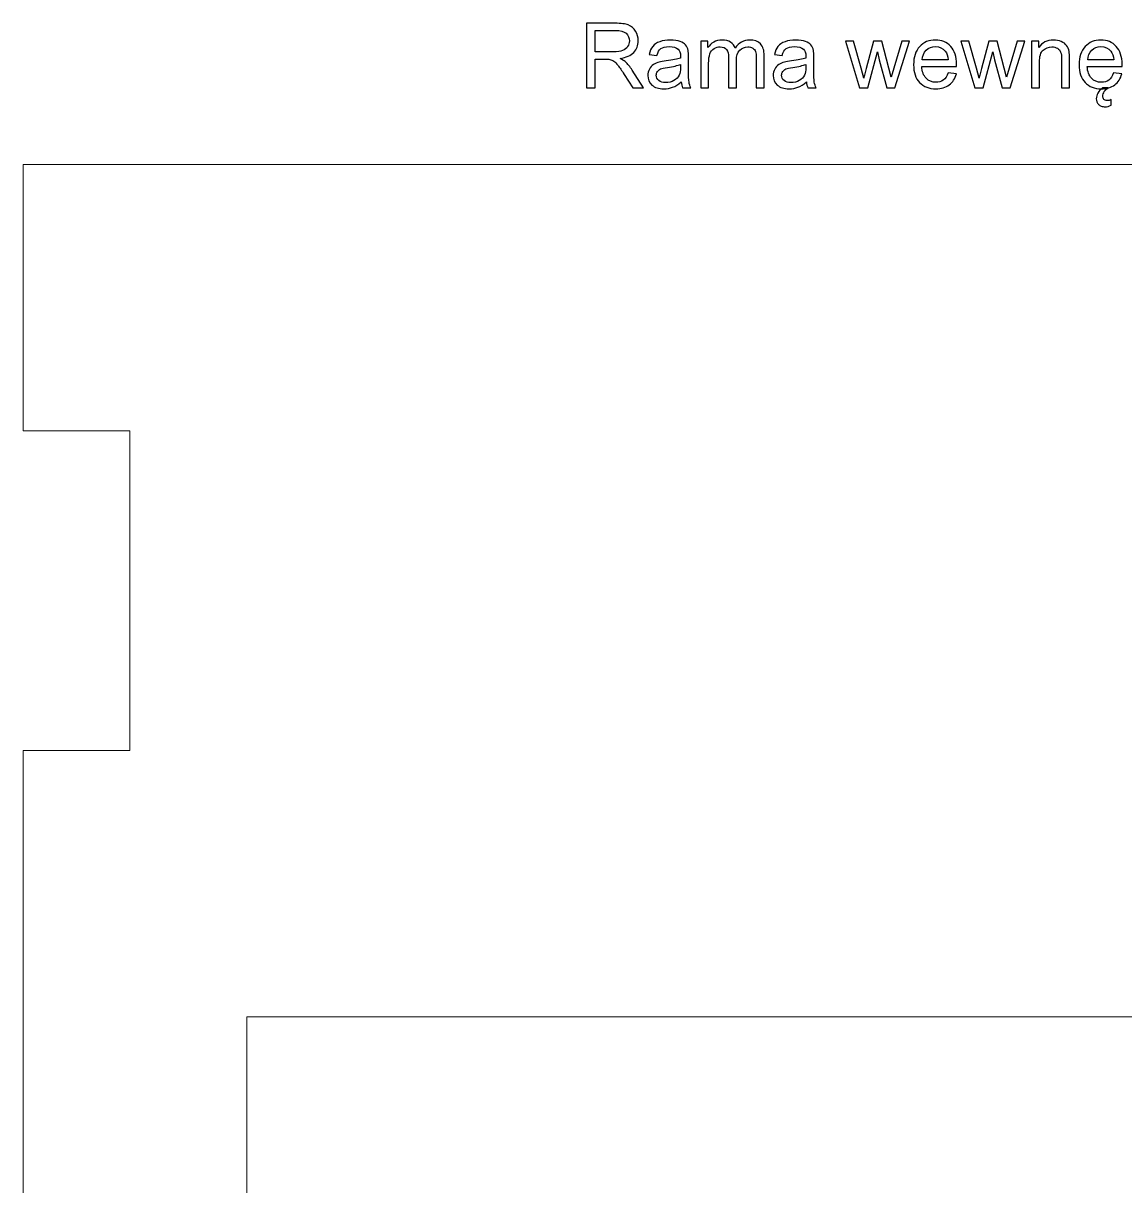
# Model space of a CAD drawing. Header units: millimetres. Extents: x -714 to 63, y -399 to 602.
# Drawn here: x -714.1 to -507.3, y -181.2 to 37 of the extents above; entities that cross this region are included whole.
import ezdxf

# ---------------------------------------------------------------- set-up
doc = ezdxf.new("R2010")
doc.units = ezdxf.units.MM
doc.header["$MEASUREMENT"] = 0
doc.layers.add('Layer 1', color=7, linetype='Continuous')

msp = doc.modelspace()

# ---------------------------------------------------------------- linework, layer by layer
at = {"layer": 'Layer 1', "color": 250}
for points, knots in [([(-608.3458, 24.9041), (-608.3458, 24.9041), (-608.3458, 37.0283), (-608.3458, 37.0283), (-608.3458, 37.0283), (-608.3458, 37.0283), (-602.9723, 37.0283), (-602.9723, 37.0283), (-602.9723, 37.0283), (-601.8914, 37.0283), (-601.0701, 36.9183), (-600.5085, 36.701), (-600.5085, 36.701), (-599.9469, 36.4837), (-599.4981, 36.0998), (-599.1623, 35.5495), (-599.1623, 35.5495), (-598.8264, 34.9992), (-598.6599, 34.3896), (-598.6599, 33.7235), (-598.6599, 33.7235), (-598.6599, 32.8628), (-598.9393, 32.1374), (-599.4953, 31.5476), (-599.4953, 31.5476), (-600.0513, 30.9578), (-600.9092, 30.5852), (-602.072, 30.4244), (-602.072, 30.4244), (-601.6458, 30.2212), (-601.3241, 30.018), (-601.104, 29.8204), (-601.104, 29.8204), (-600.6355, 29.3914), (-600.1924, 28.8524), (-599.7775, 28.2061), (-599.7775, 28.2061), (-599.7775, 28.2061), (-597.6806, 24.9041), (-597.6806, 24.9041), (-597.6806, 24.9041), (-597.6806, 24.9041), (-599.6844, 24.9041), (-599.6844, 24.9041), (-599.6844, 24.9041), (-599.6844, 24.9041), (-601.2874, 27.4272), (-601.2874, 27.4272), (-601.2874, 27.4272), (-601.7531, 28.1581), (-602.1397, 28.7141), (-602.4417, 29.1007), (-602.4417, 29.1007), (-602.7465, 29.4874), (-603.0174, 29.7555), (-603.2573, 29.9107), (-603.2573, 29.9107), (-603.4944, 30.0631), (-603.7399, 30.1704), (-603.9883, 30.2324), (-603.9883, 30.2324), (-604.1689, 30.2691), (-604.4652, 30.2889), (-604.8801, 30.2889), (-604.8801, 30.2889), (-604.8801, 30.2889), (-606.7371, 30.2889), (-606.7371, 30.2889), (-606.7371, 30.2889), (-606.7371, 30.2889), (-606.7371, 24.9041), (-606.7371, 24.9041), (-606.7371, 24.9041), (-606.7371, 24.9041), (-608.3458, 24.9041), (-608.3458, 24.9041)], [0, 0, 0, 0, 0.05, 0.05, 0.05, 0.05, 0.1, 0.1, 0.1, 0.1, 0.15, 0.15, 0.15, 0.15, 0.2, 0.2, 0.2, 0.2, 0.25, 0.25, 0.25, 0.25, 0.3, 0.3, 0.3, 0.3, 0.35, 0.35, 0.35, 0.35, 0.4, 0.4, 0.4, 0.4, 0.45, 0.45, 0.45, 0.45, 0.5, 0.5, 0.5, 0.5, 0.55, 0.55, 0.55, 0.55, 0.6, 0.6, 0.6, 0.6, 0.65, 0.65, 0.65, 0.65, 0.7, 0.7, 0.7, 0.7, 0.75, 0.75, 0.75, 0.75, 0.8, 0.8, 0.8, 0.8, 0.85, 0.85, 0.85, 0.85, 0.9, 0.9, 0.9, 0.9, 1, 1, 1, 1]), ([(-606.7371, 31.6774), (-606.7371, 31.6774), (-603.294, 31.6774), (-603.294, 31.6774), (-603.294, 31.6774), (-602.5602, 31.6774), (-601.9901, 31.7536), (-601.5781, 31.906), (-601.5781, 31.906), (-601.166, 32.0556), (-600.8528, 32.2983), (-600.6411, 32.6342), (-600.6411, 32.6342), (-600.4266, 32.9672), (-600.3194, 33.3284), (-600.3194, 33.7207), (-600.3194, 33.7207), (-600.3194, 34.2936), (-600.5254, 34.7677), (-600.9403, 35.1375), (-600.9403, 35.1375), (-601.3551, 35.5072), (-602.0099, 35.6906), (-602.9045, 35.6906), (-602.9045, 35.6906), (-602.9045, 35.6906), (-606.7371, 35.6906), (-606.7371, 35.6906), (-606.7371, 35.6906), (-606.7371, 35.6906), (-606.7371, 31.6774), (-606.7371, 31.6774)], [0, 0, 0, 0, 0.11111111, 0.11111111, 0.11111111, 0.11111111, 0.22222222, 0.22222222, 0.22222222, 0.22222222, 0.33333333, 0.33333333, 0.33333333, 0.33333333, 0.44444444, 0.44444444, 0.44444444, 0.44444444, 0.55555556, 0.55555556, 0.55555556, 0.55555556, 0.66666667, 0.66666667, 0.66666667, 0.66666667, 0.77777778, 0.77777778, 0.77777778, 0.77777778, 1, 1, 1, 1]), ([(-590.5968, 26.0048), (-591.15, 25.5335), (-591.6834, 25.2033), (-592.1942, 25.0085), (-592.1942, 25.0085), (-592.705, 24.8138), (-593.2525, 24.7178), (-593.8395, 24.7178), (-593.8395, 24.7178), (-594.8047, 24.7178), (-595.547, 24.9521), (-596.0663, 25.4234), (-596.0663, 25.4234), (-596.5856, 25.8919), (-596.8452, 26.493), (-596.8452, 27.224), (-596.8452, 27.224), (-596.8452, 27.6529), (-596.7464, 28.0452), (-596.5517, 28.4008), (-596.5517, 28.4008), (-596.3541, 28.7564), (-596.0973, 29.0386), (-595.7812, 29.2531), (-595.7812, 29.2531), (-595.4623, 29.4676), (-595.1067, 29.6313), (-594.7088, 29.7414), (-594.7088, 29.7414), (-594.4153, 29.8176), (-593.9722, 29.891), (-593.3823, 29.9643), (-593.3823, 29.9643), (-592.1801, 30.1054), (-591.2911, 30.2776), (-590.7238, 30.4752), (-590.7238, 30.4752), (-590.7182, 30.6784), (-590.7153, 30.8082), (-590.7153, 30.8618), (-590.7153, 30.8618), (-590.7153, 31.4658), (-590.8565, 31.8919), (-591.1387, 32.1403), (-591.1387, 32.1403), (-591.5197, 32.4761), (-592.0869, 32.6426), (-592.8377, 32.6426), (-592.8377, 32.6426), (-593.5404, 32.6426), (-594.0597, 32.5184), (-594.3927, 32.2729), (-594.3927, 32.2729), (-594.7285, 32.0274), (-594.9741, 31.5928), (-595.1349, 30.9662), (-595.1349, 30.9662), (-595.1349, 30.9662), (-596.5912, 31.1694), (-596.5912, 31.1694), (-596.5912, 31.1694), (-596.4586, 31.7931), (-596.2412, 32.2983), (-595.9364, 32.6821), (-595.9364, 32.6821), (-595.6316, 33.066), (-595.1914, 33.3595), (-594.6156, 33.5683), (-594.6156, 33.5683), (-594.0427, 33.7743), (-593.3739, 33.8787), (-592.6175, 33.8787), (-592.6175, 33.8787), (-591.8668, 33.8787), (-591.2544, 33.7913), (-590.7831, 33.6135), (-590.7831, 33.6135), (-590.3146, 33.4357), (-589.9675, 33.2155), (-589.7473, 32.9474), (-589.7473, 32.9474), (-589.5272, 32.6793), (-589.372, 32.3406), (-589.2817, 31.9314), (-589.2817, 31.9314), (-589.2337, 31.6774), (-589.2083, 31.2202), (-589.2083, 30.5626), (-589.2083, 30.5626), (-589.2083, 30.5626), (-589.2083, 28.5871), (-589.2083, 28.5871), (-589.2083, 28.5871), (-589.2083, 27.207), (-589.1772, 26.335), (-589.1151, 25.9653), (-589.1151, 25.9653), (-589.0559, 25.5955), (-588.9317, 25.2428), (-588.7511, 24.9041), (-588.7511, 24.9041), (-588.7511, 24.9041), (-590.3089, 24.9041), (-590.3089, 24.9041), (-590.3089, 24.9041), (-590.4585, 25.2174), (-590.5545, 25.5843), (-590.5968, 26.0048)], [0, 0, 0, 0, 0.03571429, 0.03571429, 0.03571429, 0.03571429, 0.07142857, 0.07142857, 0.07142857, 0.07142857, 0.10714286, 0.10714286, 0.10714286, 0.10714286, 0.14285714, 0.14285714, 0.14285714, 0.14285714, 0.17857143, 0.17857143, 0.17857143, 0.17857143, 0.21428571, 0.21428571, 0.21428571, 0.21428571, 0.25, 0.25, 0.25, 0.25, 0.28571429, 0.28571429, 0.28571429, 0.28571429, 0.32142857, 0.32142857, 0.32142857, 0.32142857, 0.35714286, 0.35714286, 0.35714286, 0.35714286, 0.39285714, 0.39285714, 0.39285714, 0.39285714, 0.42857143, 0.42857143, 0.42857143, 0.42857143, 0.46428571, 0.46428571, 0.46428571, 0.46428571, 0.5, 0.5, 0.5, 0.5, 0.53571429, 0.53571429, 0.53571429, 0.53571429, 0.57142857, 0.57142857, 0.57142857, 0.57142857, 0.60714286, 0.60714286, 0.60714286, 0.60714286, 0.64285714, 0.64285714, 0.64285714, 0.64285714, 0.67857143, 0.67857143, 0.67857143, 0.67857143, 0.71428571, 0.71428571, 0.71428571, 0.71428571, 0.75, 0.75, 0.75, 0.75, 0.78571429, 0.78571429, 0.78571429, 0.78571429, 0.82142857, 0.82142857, 0.82142857, 0.82142857, 0.85714286, 0.85714286, 0.85714286, 0.85714286, 0.89285714, 0.89285714, 0.89285714, 0.89285714, 0.92857143, 0.92857143, 0.92857143, 0.92857143, 1, 1, 1, 1]), ([(-586.9195, 24.9041), (-586.9195, 24.9041), (-586.9195, 33.6925), (-586.9195, 33.6925), (-586.9195, 33.6925), (-586.9195, 33.6925), (-585.5818, 33.6925), (-585.5818, 33.6925), (-585.5818, 33.6925), (-585.5818, 33.6925), (-585.5818, 32.4507), (-585.5818, 32.4507), (-585.5818, 32.4507), (-585.308, 32.8797), (-584.9411, 33.2268), (-584.4839, 33.4865), (-584.4839, 33.4865), (-584.0267, 33.7489), (-583.5074, 33.8787), (-582.9232, 33.8787), (-582.9232, 33.8787), (-582.2741, 33.8787), (-581.7407, 33.7433), (-581.3259, 33.4752), (-581.3259, 33.4752), (-580.911, 33.2042), (-580.6175, 32.8289), (-580.4482, 32.3435), (-580.4482, 32.3435), (-579.7482, 33.3679), (-578.8423, 33.8787), (-577.7247, 33.8787), (-577.7247, 33.8787), (-576.8498, 33.8787), (-576.1753, 33.6389), (-575.7068, 33.1563), (-575.7068, 33.1563), (-575.2355, 32.6737), (-574.9985, 31.9314), (-574.9985, 30.9295), (-574.9985, 30.9295), (-574.9985, 30.9295), (-574.9985, 24.9041), (-574.9985, 24.9041), (-574.9985, 24.9041), (-574.9985, 24.9041), (-576.4886, 24.9041), (-576.4886, 24.9041), (-576.4886, 24.9041), (-576.4886, 24.9041), (-576.4886, 30.4356), (-576.4886, 30.4356), (-576.4886, 30.4356), (-576.4886, 31.0283), (-576.5394, 31.4573), (-576.6353, 31.7198), (-576.6353, 31.7198), (-576.7313, 31.9822), (-576.9063, 32.1911), (-577.1631, 32.3519), (-577.1631, 32.3519), (-577.4171, 32.5128), (-577.7163, 32.5918), (-578.0577, 32.5918), (-578.0577, 32.5918), (-578.6786, 32.5918), (-579.1923, 32.3858), (-579.6015, 31.9766), (-579.6015, 31.9766), (-580.0107, 31.5645), (-580.2139, 30.907), (-580.2139, 30.0038), (-580.2139, 30.0038), (-580.2139, 30.0038), (-580.2139, 24.9041), (-580.2139, 24.9041), (-580.2139, 24.9041), (-580.2139, 24.9041), (-581.704, 24.9041), (-581.704, 24.9041), (-581.704, 24.9041), (-581.704, 24.9041), (-581.704, 30.6078), (-581.704, 30.6078), (-581.704, 30.6078), (-581.704, 31.2682), (-581.8254, 31.7649), (-582.0681, 32.0951), (-582.0681, 32.0951), (-582.3108, 32.4253), (-582.7088, 32.5918), (-583.2591, 32.5918), (-583.2591, 32.5918), (-583.6768, 32.5918), (-584.0634, 32.4818), (-584.419, 32.2616), (-584.419, 32.2616), (-584.7746, 32.0415), (-585.0314, 31.7198), (-585.1923, 31.2936), (-585.1923, 31.2936), (-585.3503, 30.8703), (-585.4294, 30.2578), (-585.4294, 29.4592), (-585.4294, 29.4592), (-585.4294, 29.4592), (-585.4294, 24.9041), (-585.4294, 24.9041), (-585.4294, 24.9041), (-585.4294, 24.9041), (-586.9195, 24.9041), (-586.9195, 24.9041)], [0, 0, 0, 0, 0.03448276, 0.03448276, 0.03448276, 0.03448276, 0.06896552, 0.06896552, 0.06896552, 0.06896552, 0.10344828, 0.10344828, 0.10344828, 0.10344828, 0.13793103, 0.13793103, 0.13793103, 0.13793103, 0.17241379, 0.17241379, 0.17241379, 0.17241379, 0.20689655, 0.20689655, 0.20689655, 0.20689655, 0.24137931, 0.24137931, 0.24137931, 0.24137931, 0.27586207, 0.27586207, 0.27586207, 0.27586207, 0.31034483, 0.31034483, 0.31034483, 0.31034483, 0.34482759, 0.34482759, 0.34482759, 0.34482759, 0.37931034, 0.37931034, 0.37931034, 0.37931034, 0.4137931, 0.4137931, 0.4137931, 0.4137931, 0.44827586, 0.44827586, 0.44827586, 0.44827586, 0.48275862, 0.48275862, 0.48275862, 0.48275862, 0.51724138, 0.51724138, 0.51724138, 0.51724138, 0.55172414, 0.55172414, 0.55172414, 0.55172414, 0.5862069, 0.5862069, 0.5862069, 0.5862069, 0.62068966, 0.62068966, 0.62068966, 0.62068966, 0.65517241, 0.65517241, 0.65517241, 0.65517241, 0.68965517, 0.68965517, 0.68965517, 0.68965517, 0.72413793, 0.72413793, 0.72413793, 0.72413793, 0.75862069, 0.75862069, 0.75862069, 0.75862069, 0.79310345, 0.79310345, 0.79310345, 0.79310345, 0.82758621, 0.82758621, 0.82758621, 0.82758621, 0.86206897, 0.86206897, 0.86206897, 0.86206897, 0.89655172, 0.89655172, 0.89655172, 0.89655172, 0.93103448, 0.93103448, 0.93103448, 0.93103448, 1, 1, 1, 1]), ([(-567.0737, 26.0048), (-567.6269, 25.5335), (-568.1603, 25.2033), (-568.6711, 25.0085), (-568.6711, 25.0085), (-569.1819, 24.8138), (-569.7294, 24.7178), (-570.3164, 24.7178), (-570.3164, 24.7178), (-571.2816, 24.7178), (-572.0239, 24.9521), (-572.5432, 25.4234), (-572.5432, 25.4234), (-573.0625, 25.8919), (-573.3221, 26.493), (-573.3221, 27.224), (-573.3221, 27.224), (-573.3221, 27.6529), (-573.2233, 28.0452), (-573.0286, 28.4008), (-573.0286, 28.4008), (-572.831, 28.7564), (-572.5742, 29.0386), (-572.2581, 29.2531), (-572.2581, 29.2531), (-571.9392, 29.4676), (-571.5836, 29.6313), (-571.1857, 29.7414), (-571.1857, 29.7414), (-570.8922, 29.8176), (-570.4491, 29.891), (-569.8592, 29.9643), (-569.8592, 29.9643), (-568.657, 30.1054), (-567.768, 30.2776), (-567.2007, 30.4752), (-567.2007, 30.4752), (-567.1951, 30.6784), (-567.1922, 30.8082), (-567.1922, 30.8618), (-567.1922, 30.8618), (-567.1922, 31.4658), (-567.3334, 31.8919), (-567.6156, 32.1403), (-567.6156, 32.1403), (-567.9966, 32.4761), (-568.5638, 32.6426), (-569.3146, 32.6426), (-569.3146, 32.6426), (-570.0173, 32.6426), (-570.5366, 32.5184), (-570.8696, 32.2729), (-570.8696, 32.2729), (-571.2054, 32.0274), (-571.451, 31.5928), (-571.6118, 30.9662), (-571.6118, 30.9662), (-571.6118, 30.9662), (-573.0681, 31.1694), (-573.0681, 31.1694), (-573.0681, 31.1694), (-572.9355, 31.7931), (-572.7181, 32.2983), (-572.4133, 32.6821), (-572.4133, 32.6821), (-572.1085, 33.066), (-571.6683, 33.3595), (-571.0925, 33.5683), (-571.0925, 33.5683), (-570.5196, 33.7743), (-569.8508, 33.8787), (-569.0944, 33.8787), (-569.0944, 33.8787), (-568.3437, 33.8787), (-567.7313, 33.7913), (-567.26, 33.6135), (-567.26, 33.6135), (-566.7915, 33.4357), (-566.4444, 33.2155), (-566.2242, 32.9474), (-566.2242, 32.9474), (-566.0041, 32.6793), (-565.8489, 32.3406), (-565.7586, 31.9314), (-565.7586, 31.9314), (-565.7106, 31.6774), (-565.6852, 31.2202), (-565.6852, 30.5626), (-565.6852, 30.5626), (-565.6852, 30.5626), (-565.6852, 28.5871), (-565.6852, 28.5871), (-565.6852, 28.5871), (-565.6852, 27.207), (-565.6541, 26.335), (-565.592, 25.9653), (-565.592, 25.9653), (-565.5328, 25.5955), (-565.4086, 25.2428), (-565.228, 24.9041), (-565.228, 24.9041), (-565.228, 24.9041), (-566.7858, 24.9041), (-566.7858, 24.9041), (-566.7858, 24.9041), (-566.9354, 25.2174), (-567.0314, 25.5843), (-567.0737, 26.0048)], [0, 0, 0, 0, 0.03571429, 0.03571429, 0.03571429, 0.03571429, 0.07142857, 0.07142857, 0.07142857, 0.07142857, 0.10714286, 0.10714286, 0.10714286, 0.10714286, 0.14285714, 0.14285714, 0.14285714, 0.14285714, 0.17857143, 0.17857143, 0.17857143, 0.17857143, 0.21428571, 0.21428571, 0.21428571, 0.21428571, 0.25, 0.25, 0.25, 0.25, 0.28571429, 0.28571429, 0.28571429, 0.28571429, 0.32142857, 0.32142857, 0.32142857, 0.32142857, 0.35714286, 0.35714286, 0.35714286, 0.35714286, 0.39285714, 0.39285714, 0.39285714, 0.39285714, 0.42857143, 0.42857143, 0.42857143, 0.42857143, 0.46428571, 0.46428571, 0.46428571, 0.46428571, 0.5, 0.5, 0.5, 0.5, 0.53571429, 0.53571429, 0.53571429, 0.53571429, 0.57142857, 0.57142857, 0.57142857, 0.57142857, 0.60714286, 0.60714286, 0.60714286, 0.60714286, 0.64285714, 0.64285714, 0.64285714, 0.64285714, 0.67857143, 0.67857143, 0.67857143, 0.67857143, 0.71428571, 0.71428571, 0.71428571, 0.71428571, 0.75, 0.75, 0.75, 0.75, 0.78571429, 0.78571429, 0.78571429, 0.78571429, 0.82142857, 0.82142857, 0.82142857, 0.82142857, 0.85714286, 0.85714286, 0.85714286, 0.85714286, 0.89285714, 0.89285714, 0.89285714, 0.89285714, 0.92857143, 0.92857143, 0.92857143, 0.92857143, 1, 1, 1, 1]), ([(-557.1114, 24.9041), (-557.1114, 24.9041), (-559.7671, 33.6925), (-559.7671, 33.6925), (-559.7671, 33.6925), (-559.7671, 33.6925), (-558.2092, 33.6925), (-558.2092, 33.6925), (-558.2092, 33.6925), (-558.2092, 33.6925), (-556.8066, 28.621), (-556.8066, 28.621), (-556.8066, 28.621), (-556.8066, 28.621), (-556.3099, 26.7329), (-556.3099, 26.7329), (-556.3099, 26.7329), (-556.2901, 26.826), (-556.1377, 27.43), (-555.8555, 28.5448), (-555.8555, 28.5448), (-555.8555, 28.5448), (-554.4641, 33.6925), (-554.4641, 33.6925), (-554.4641, 33.6925), (-554.4641, 33.6925), (-552.9373, 33.6925), (-552.9373, 33.6925), (-552.9373, 33.6925), (-552.9373, 33.6925), (-551.6137, 28.5899), (-551.6137, 28.5899), (-551.6137, 28.5899), (-551.6137, 28.5899), (-551.1819, 26.9163), (-551.1819, 26.9163), (-551.1819, 26.9163), (-551.1819, 26.9163), (-550.6767, 28.6125), (-550.6767, 28.6125), (-550.6767, 28.6125), (-550.6767, 28.6125), (-549.1584, 33.6925), (-549.1584, 33.6925), (-549.1584, 33.6925), (-549.1584, 33.6925), (-547.7106, 33.6925), (-547.7106, 33.6925), (-547.7106, 33.6925), (-547.7106, 33.6925), (-550.4679, 24.9041), (-550.4679, 24.9041), (-550.4679, 24.9041), (-550.4679, 24.9041), (-552.0088, 24.9041), (-552.0088, 24.9041), (-552.0088, 24.9041), (-552.0088, 24.9041), (-553.403, 30.1619), (-553.403, 30.1619), (-553.403, 30.1619), (-553.403, 30.1619), (-553.7557, 31.6661), (-553.7557, 31.6661), (-553.7557, 31.6661), (-553.7557, 31.6661), (-555.5337, 24.9041), (-555.5337, 24.9041), (-555.5337, 24.9041), (-555.5337, 24.9041), (-557.1114, 24.9041), (-557.1114, 24.9041)], [0, 0, 0, 0, 0.05263158, 0.05263158, 0.05263158, 0.05263158, 0.10526316, 0.10526316, 0.10526316, 0.10526316, 0.15789474, 0.15789474, 0.15789474, 0.15789474, 0.21052632, 0.21052632, 0.21052632, 0.21052632, 0.26315789, 0.26315789, 0.26315789, 0.26315789, 0.31578947, 0.31578947, 0.31578947, 0.31578947, 0.36842105, 0.36842105, 0.36842105, 0.36842105, 0.42105263, 0.42105263, 0.42105263, 0.42105263, 0.47368421, 0.47368421, 0.47368421, 0.47368421, 0.52631579, 0.52631579, 0.52631579, 0.52631579, 0.57894737, 0.57894737, 0.57894737, 0.57894737, 0.63157895, 0.63157895, 0.63157895, 0.63157895, 0.68421053, 0.68421053, 0.68421053, 0.68421053, 0.73684211, 0.73684211, 0.73684211, 0.73684211, 0.78947368, 0.78947368, 0.78947368, 0.78947368, 0.84210526, 0.84210526, 0.84210526, 0.84210526, 0.89473684, 0.89473684, 0.89473684, 0.89473684, 1, 1, 1, 1]), ([(-540.4687, 27.7489), (-540.4687, 27.7489), (-538.9278, 27.5457), (-538.9278, 27.5457), (-538.9278, 27.5457), (-539.1677, 26.6511), (-539.6164, 25.954), (-540.2712, 25.4601), (-540.2712, 25.4601), (-540.9259, 24.9662), (-541.7613, 24.7178), (-542.7801, 24.7178), (-542.7801, 24.7178), (-544.0614, 24.7178), (-545.0774, 25.1129), (-545.8281, 25.9032), (-545.8281, 25.9032), (-546.5788, 26.6906), (-546.9542, 27.7997), (-546.9542, 29.2249), (-546.9542, 29.2249), (-546.9542, 30.6981), (-546.576, 31.8439), (-545.8168, 32.6567), (-545.8168, 32.6567), (-545.0576, 33.4724), (-544.0727, 33.8787), (-542.862, 33.8787), (-542.862, 33.8787), (-541.6907, 33.8787), (-540.734, 33.4808), (-539.9918, 32.6821), (-539.9918, 32.6821), (-539.2495, 31.8834), (-538.877, 30.7602), (-538.877, 29.3124), (-538.877, 29.3124), (-538.877, 29.2249), (-538.8798, 29.0923), (-538.8855, 28.9173), (-538.8855, 28.9173), (-538.8855, 28.9173), (-545.4302, 28.9173), (-545.4302, 28.9173), (-545.4302, 28.9173), (-545.3737, 27.9549), (-545.1028, 27.2155), (-544.6117, 26.7047), (-544.6117, 26.7047), (-544.1235, 26.1939), (-543.5111, 25.937), (-542.7801, 25.937), (-542.7801, 25.937), (-542.2354, 25.937), (-541.7698, 26.081), (-541.3859, 26.3688), (-541.3859, 26.3688), (-540.9993, 26.6567), (-540.6945, 27.1167), (-540.4687, 27.7489)], [0, 0, 0, 0, 0.0625, 0.0625, 0.0625, 0.0625, 0.125, 0.125, 0.125, 0.125, 0.1875, 0.1875, 0.1875, 0.1875, 0.25, 0.25, 0.25, 0.25, 0.3125, 0.3125, 0.3125, 0.3125, 0.375, 0.375, 0.375, 0.375, 0.4375, 0.4375, 0.4375, 0.4375, 0.5, 0.5, 0.5, 0.5, 0.5625, 0.5625, 0.5625, 0.5625, 0.625, 0.625, 0.625, 0.625, 0.6875, 0.6875, 0.6875, 0.6875, 0.75, 0.75, 0.75, 0.75, 0.8125, 0.8125, 0.8125, 0.8125, 0.875, 0.875, 0.875, 0.875, 1, 1, 1, 1]), ([(-535.465, 24.9041), (-535.465, 24.9041), (-538.1207, 33.6925), (-538.1207, 33.6925), (-538.1207, 33.6925), (-538.1207, 33.6925), (-536.5628, 33.6925), (-536.5628, 33.6925), (-536.5628, 33.6925), (-536.5628, 33.6925), (-535.1602, 28.621), (-535.1602, 28.621), (-535.1602, 28.621), (-535.1602, 28.621), (-534.6635, 26.7329), (-534.6635, 26.7329), (-534.6635, 26.7329), (-534.6437, 26.826), (-534.4913, 27.43), (-534.2091, 28.5448), (-534.2091, 28.5448), (-534.2091, 28.5448), (-532.8177, 33.6925), (-532.8177, 33.6925), (-532.8177, 33.6925), (-532.8177, 33.6925), (-531.2909, 33.6925), (-531.2909, 33.6925), (-531.2909, 33.6925), (-531.2909, 33.6925), (-529.9673, 28.5899), (-529.9673, 28.5899), (-529.9673, 28.5899), (-529.9673, 28.5899), (-529.5355, 26.9163), (-529.5355, 26.9163), (-529.5355, 26.9163), (-529.5355, 26.9163), (-529.0303, 28.6125), (-529.0303, 28.6125), (-529.0303, 28.6125), (-529.0303, 28.6125), (-527.512, 33.6925), (-527.512, 33.6925), (-527.512, 33.6925), (-527.512, 33.6925), (-526.0642, 33.6925), (-526.0642, 33.6925), (-526.0642, 33.6925), (-526.0642, 33.6925), (-528.8215, 24.9041), (-528.8215, 24.9041), (-528.8215, 24.9041), (-528.8215, 24.9041), (-530.3624, 24.9041), (-530.3624, 24.9041), (-530.3624, 24.9041), (-530.3624, 24.9041), (-531.7566, 30.1619), (-531.7566, 30.1619), (-531.7566, 30.1619), (-531.7566, 30.1619), (-532.1093, 31.6661), (-532.1093, 31.6661), (-532.1093, 31.6661), (-532.1093, 31.6661), (-533.8873, 24.9041), (-533.8873, 24.9041), (-533.8873, 24.9041), (-533.8873, 24.9041), (-535.465, 24.9041), (-535.465, 24.9041)], [0, 0, 0, 0, 0.05263158, 0.05263158, 0.05263158, 0.05263158, 0.10526316, 0.10526316, 0.10526316, 0.10526316, 0.15789474, 0.15789474, 0.15789474, 0.15789474, 0.21052632, 0.21052632, 0.21052632, 0.21052632, 0.26315789, 0.26315789, 0.26315789, 0.26315789, 0.31578947, 0.31578947, 0.31578947, 0.31578947, 0.36842105, 0.36842105, 0.36842105, 0.36842105, 0.42105263, 0.42105263, 0.42105263, 0.42105263, 0.47368421, 0.47368421, 0.47368421, 0.47368421, 0.52631579, 0.52631579, 0.52631579, 0.52631579, 0.57894737, 0.57894737, 0.57894737, 0.57894737, 0.63157895, 0.63157895, 0.63157895, 0.63157895, 0.68421053, 0.68421053, 0.68421053, 0.68421053, 0.73684211, 0.73684211, 0.73684211, 0.73684211, 0.78947368, 0.78947368, 0.78947368, 0.78947368, 0.84210526, 0.84210526, 0.84210526, 0.84210526, 0.89473684, 0.89473684, 0.89473684, 0.89473684, 1, 1, 1, 1]), ([(-524.8167, 24.9041), (-524.8167, 24.9041), (-524.8167, 33.6925), (-524.8167, 33.6925), (-524.8167, 33.6925), (-524.8167, 33.6925), (-523.479, 33.6925), (-523.479, 33.6925), (-523.479, 33.6925), (-523.479, 33.6925), (-523.479, 32.4451), (-523.479, 32.4451), (-523.479, 32.4451), (-522.8355, 33.4018), (-521.9042, 33.8787), (-520.6878, 33.8787), (-520.6878, 33.8787), (-520.1572, 33.8787), (-519.6718, 33.7828), (-519.2287, 33.5937), (-519.2287, 33.5937), (-518.7856, 33.4046), (-518.4526, 33.1534), (-518.2325, 32.8458), (-518.2325, 32.8458), (-518.0123, 32.5382), (-517.8571, 32.1713), (-517.7696, 31.748), (-517.7696, 31.748), (-517.716, 31.4714), (-517.6878, 30.9888), (-517.6878, 30.3002), (-517.6878, 30.3002), (-517.6878, 30.3002), (-517.6878, 24.9041), (-517.6878, 24.9041), (-517.6878, 24.9041), (-517.6878, 24.9041), (-519.1779, 24.9041), (-519.1779, 24.9041), (-519.1779, 24.9041), (-519.1779, 24.9041), (-519.1779, 30.2437), (-519.1779, 30.2437), (-519.1779, 30.2437), (-519.1779, 30.8505), (-519.2344, 31.3049), (-519.3501, 31.604), (-519.3501, 31.604), (-519.4658, 31.9032), (-519.6718, 32.1431), (-519.9653, 32.3237), (-519.9653, 32.3237), (-520.2588, 32.5015), (-520.606, 32.5918), (-521.0011, 32.5918), (-521.0011, 32.5918), (-521.6332, 32.5918), (-522.1779, 32.3914), (-522.638, 31.9879), (-522.638, 31.9879), (-523.098, 31.5871), (-523.3266, 30.8223), (-523.3266, 29.699), (-523.3266, 29.699), (-523.3266, 29.699), (-523.3266, 24.9041), (-523.3266, 24.9041), (-523.3266, 24.9041), (-523.3266, 24.9041), (-524.8167, 24.9041), (-524.8167, 24.9041)], [0, 0, 0, 0, 0.05263158, 0.05263158, 0.05263158, 0.05263158, 0.10526316, 0.10526316, 0.10526316, 0.10526316, 0.15789474, 0.15789474, 0.15789474, 0.15789474, 0.21052632, 0.21052632, 0.21052632, 0.21052632, 0.26315789, 0.26315789, 0.26315789, 0.26315789, 0.31578947, 0.31578947, 0.31578947, 0.31578947, 0.36842105, 0.36842105, 0.36842105, 0.36842105, 0.42105263, 0.42105263, 0.42105263, 0.42105263, 0.47368421, 0.47368421, 0.47368421, 0.47368421, 0.52631579, 0.52631579, 0.52631579, 0.52631579, 0.57894737, 0.57894737, 0.57894737, 0.57894737, 0.63157895, 0.63157895, 0.63157895, 0.63157895, 0.68421053, 0.68421053, 0.68421053, 0.68421053, 0.73684211, 0.73684211, 0.73684211, 0.73684211, 0.78947368, 0.78947368, 0.78947368, 0.78947368, 0.84210526, 0.84210526, 0.84210526, 0.84210526, 0.89473684, 0.89473684, 0.89473684, 0.89473684, 1, 1, 1, 1]), ([(-509.4046, 27.7489), (-509.4046, 27.7489), (-507.8637, 27.5457), (-507.8637, 27.5457), (-507.8637, 27.5457), (-508.1036, 26.6511), (-508.5523, 25.954), (-509.2071, 25.4601), (-509.2071, 25.4601), (-509.8618, 24.9662), (-510.6972, 24.7178), (-511.716, 24.7178), (-511.716, 24.7178), (-512.9973, 24.7178), (-514.0133, 25.1129), (-514.764, 25.9032), (-514.764, 25.9032), (-515.5147, 26.6906), (-515.8901, 27.7997), (-515.8901, 29.2249), (-515.8901, 29.2249), (-515.8901, 30.6981), (-515.5119, 31.8439), (-514.7527, 32.6567), (-514.7527, 32.6567), (-513.9935, 33.4724), (-513.0086, 33.8787), (-511.7979, 33.8787), (-511.7979, 33.8787), (-510.6266, 33.8787), (-509.6699, 33.4808), (-508.9277, 32.6821), (-508.9277, 32.6821), (-508.1854, 31.8834), (-507.8129, 30.7602), (-507.8129, 29.3124), (-507.8129, 29.3124), (-507.8129, 29.2249), (-507.8157, 29.0923), (-507.8214, 28.9173), (-507.8214, 28.9173), (-507.8214, 28.9173), (-514.3661, 28.9173), (-514.3661, 28.9173), (-514.3661, 28.9173), (-514.3096, 27.9549), (-514.0387, 27.2155), (-513.5476, 26.7047), (-513.5476, 26.7047), (-513.0594, 26.1939), (-512.447, 25.937), (-511.716, 25.937), (-511.716, 25.937), (-511.1713, 25.937), (-510.7057, 26.081), (-510.3218, 26.3688), (-510.3218, 26.3688), (-509.9352, 26.6567), (-509.6304, 27.1167), (-509.4046, 27.7489)], [0, 0, 0, 0, 0.0625, 0.0625, 0.0625, 0.0625, 0.125, 0.125, 0.125, 0.125, 0.1875, 0.1875, 0.1875, 0.1875, 0.25, 0.25, 0.25, 0.25, 0.3125, 0.3125, 0.3125, 0.3125, 0.375, 0.375, 0.375, 0.375, 0.4375, 0.4375, 0.4375, 0.4375, 0.5, 0.5, 0.5, 0.5, 0.5625, 0.5625, 0.5625, 0.5625, 0.625, 0.625, 0.625, 0.625, 0.6875, 0.6875, 0.6875, 0.6875, 0.75, 0.75, 0.75, 0.75, 0.8125, 0.8125, 0.8125, 0.8125, 0.875, 0.875, 0.875, 0.875, 1, 1, 1, 1]), ([(-545.3455, 30.1365), (-545.3455, 30.1365), (-540.4518, 30.1365), (-540.4518, 30.1365), (-540.4518, 30.1365), (-540.5167, 30.8759), (-540.7058, 31.4291), (-541.0134, 31.7988), (-541.0134, 31.7988), (-541.4847, 32.3717), (-542.1, 32.6596), (-542.8535, 32.6596), (-542.8535, 32.6596), (-543.5365, 32.6596), (-544.1094, 32.431), (-544.575, 31.9738), (-544.575, 31.9738), (-545.0379, 31.5166), (-545.2947, 30.9041), (-545.3455, 30.1365)], [0, 0, 0, 0, 0.16666667, 0.16666667, 0.16666667, 0.16666667, 0.33333333, 0.33333333, 0.33333333, 0.33333333, 0.5, 0.5, 0.5, 0.5, 0.66666667, 0.66666667, 0.66666667, 0.66666667, 1, 1, 1, 1]), ([(-514.2814, 30.1365), (-514.2814, 30.1365), (-509.3877, 30.1365), (-509.3877, 30.1365), (-509.3877, 30.1365), (-509.4526, 30.8759), (-509.6417, 31.4291), (-509.9493, 31.7988), (-509.9493, 31.7988), (-510.4206, 32.3717), (-511.0359, 32.6596), (-511.7894, 32.6596), (-511.7894, 32.6596), (-512.4724, 32.6596), (-513.0453, 32.431), (-513.5109, 31.9738), (-513.5109, 31.9738), (-513.9738, 31.5166), (-514.2306, 30.9041), (-514.2814, 30.1365)], [0, 0, 0, 0, 0.16666667, 0.16666667, 0.16666667, 0.16666667, 0.33333333, 0.33333333, 0.33333333, 0.33333333, 0.5, 0.5, 0.5, 0.5, 0.66666667, 0.66666667, 0.66666667, 0.66666667, 1, 1, 1, 1]), ([(-590.7153, 29.3068), (-591.2572, 29.0866), (-592.07, 28.9004), (-593.1537, 28.748), (-593.1537, 28.748), (-593.769, 28.6605), (-594.2036, 28.5617), (-594.4576, 28.4516), (-594.4576, 28.4516), (-594.7116, 28.3416), (-594.9063, 28.1807), (-595.0446, 27.9718), (-595.0446, 27.9718), (-595.1829, 27.7602), (-595.2535, 27.5259), (-595.2535, 27.2663), (-595.2535, 27.2663), (-595.2535, 26.874), (-595.1039, 26.5438), (-594.8019, 26.2813), (-594.8019, 26.2813), (-594.4999, 26.0189), (-594.0597, 25.8862), (-593.4811, 25.8862), (-593.4811, 25.8862), (-592.9082, 25.8862), (-592.3974, 26.0104), (-591.9487, 26.2616), (-591.9487, 26.2616), (-591.5027, 26.5099), (-591.1725, 26.8514), (-590.9637, 27.2832), (-590.9637, 27.2832), (-590.8028, 27.6191), (-590.7238, 28.113), (-590.7238, 28.7649), (-590.7238, 28.7649), (-590.7238, 28.7649), (-590.7153, 29.3068), (-590.7153, 29.3068)], [0, 0, 0, 0, 0.09090909, 0.09090909, 0.09090909, 0.09090909, 0.18181818, 0.18181818, 0.18181818, 0.18181818, 0.27272727, 0.27272727, 0.27272727, 0.27272727, 0.36363636, 0.36363636, 0.36363636, 0.36363636, 0.45454545, 0.45454545, 0.45454545, 0.45454545, 0.54545455, 0.54545455, 0.54545455, 0.54545455, 0.63636364, 0.63636364, 0.63636364, 0.63636364, 0.72727273, 0.72727273, 0.72727273, 0.72727273, 0.81818182, 0.81818182, 0.81818182, 0.81818182, 1, 1, 1, 1]), ([(-567.1922, 29.3068), (-567.7341, 29.0866), (-568.5469, 28.9004), (-569.6306, 28.748), (-569.6306, 28.748), (-570.2459, 28.6605), (-570.6805, 28.5617), (-570.9345, 28.4516), (-570.9345, 28.4516), (-571.1885, 28.3416), (-571.3832, 28.1807), (-571.5215, 27.9718), (-571.5215, 27.9718), (-571.6598, 27.7602), (-571.7304, 27.5259), (-571.7304, 27.2663), (-571.7304, 27.2663), (-571.7304, 26.874), (-571.5808, 26.5438), (-571.2788, 26.2813), (-571.2788, 26.2813), (-570.9768, 26.0189), (-570.5366, 25.8862), (-569.958, 25.8862), (-569.958, 25.8862), (-569.3851, 25.8862), (-568.8743, 26.0104), (-568.4256, 26.2616), (-568.4256, 26.2616), (-567.9796, 26.5099), (-567.6494, 26.8514), (-567.4406, 27.2832), (-567.4406, 27.2832), (-567.2797, 27.6191), (-567.2007, 28.113), (-567.2007, 28.7649), (-567.2007, 28.7649), (-567.2007, 28.7649), (-567.1922, 29.3068), (-567.1922, 29.3068)], [0, 0, 0, 0, 0.09090909, 0.09090909, 0.09090909, 0.09090909, 0.18181818, 0.18181818, 0.18181818, 0.18181818, 0.27272727, 0.27272727, 0.27272727, 0.27272727, 0.36363636, 0.36363636, 0.36363636, 0.36363636, 0.45454545, 0.45454545, 0.45454545, 0.45454545, 0.54545455, 0.54545455, 0.54545455, 0.54545455, 0.63636364, 0.63636364, 0.63636364, 0.63636364, 0.72727273, 0.72727273, 0.72727273, 0.72727273, 0.81818182, 0.81818182, 0.81818182, 0.81818182, 1, 1, 1, 1]), ([(-510.4263, 24.9041), (-510.7423, 24.7122), (-510.9851, 24.4723), (-511.16, 24.1901), (-511.16, 24.1901), (-511.3322, 23.905), (-511.4197, 23.6172), (-511.4197, 23.3265), (-511.4197, 23.3265), (-511.4197, 23.0951), (-511.3576, 22.8975), (-511.2306, 22.7395), (-511.2306, 22.7395), (-511.1036, 22.5786), (-510.8976, 22.4996), (-510.6125, 22.4996), (-510.6125, 22.4996), (-510.4855, 22.4996), (-510.3557, 22.5165), (-510.2231, 22.5532), (-510.2231, 22.5532), (-510.0932, 22.5899), (-509.9719, 22.6379), (-509.8618, 22.6971), (-509.8618, 22.6971), (-509.8618, 22.6971), (-509.8618, 21.636), (-509.8618, 21.636), (-509.8618, 21.636), (-510.2626, 21.4441), (-510.6351, 21.3481), (-510.9822, 21.3481), (-510.9822, 21.3481), (-511.2616, 21.3481), (-511.5072, 21.3876), (-511.716, 21.4666), (-511.716, 21.4666), (-511.9249, 21.5485), (-512.0998, 21.6586), (-512.2409, 21.7997), (-512.2409, 21.7997), (-512.3792, 21.938), (-512.4837, 22.1016), (-512.5514, 22.2823), (-512.5514, 22.2823), (-512.6219, 22.4657), (-512.6558, 22.6604), (-512.6558, 22.8693), (-512.6558, 22.8693), (-512.6558, 23.2221), (-512.557, 23.5777), (-512.3595, 23.9333), (-512.3595, 23.9333), (-512.1591, 24.2889), (-511.8797, 24.6106), (-511.5156, 24.9041), (-511.5156, 24.9041), (-511.5156, 24.9041), (-510.4263, 24.9041), (-510.4263, 24.9041)], [0, 0, 0, 0, 0.0625, 0.0625, 0.0625, 0.0625, 0.125, 0.125, 0.125, 0.125, 0.1875, 0.1875, 0.1875, 0.1875, 0.25, 0.25, 0.25, 0.25, 0.3125, 0.3125, 0.3125, 0.3125, 0.375, 0.375, 0.375, 0.375, 0.4375, 0.4375, 0.4375, 0.4375, 0.5, 0.5, 0.5, 0.5, 0.5625, 0.5625, 0.5625, 0.5625, 0.625, 0.625, 0.625, 0.625, 0.6875, 0.6875, 0.6875, 0.6875, 0.75, 0.75, 0.75, 0.75, 0.8125, 0.8125, 0.8125, 0.8125, 0.875, 0.875, 0.875, 0.875, 1, 1, 1, 1])]:
    msp.add_open_spline(points, degree=3, knots=knots, dxfattribs=at)
at = {"layer": 'Layer 1', "color": 250, "lineweight": 20}
msp.add_open_spline([(-672.0944, -149.4991), (-672.0944, -149.4991), (-346.0943, -149.4991), (-346.0943, -149.4991), (-346.0943, -149.4991), (-346.0943, -149.4991), (-346.0943, -399.4991), (-346.0943, -399.4991), (-346.0943, -399.4991), (-346.0943, -399.4991), (-304.0944, -399.4991), (-304.0944, -399.4991), (-304.0944, -399.4991), (-304.0944, -399.4991), (-304.0944, -149.4991), (-304.0944, -149.4991), (-304.0944, -149.4991), (-304.0944, -149.4991), (-304.0944, 10.5009), (-304.0944, 10.5009), (-304.0944, 10.5009), (-304.0944, 10.5009), (-714.0943, 10.5009), (-714.0943, 10.5009), (-714.0943, 10.5009), (-714.0943, 10.5009), (-714.0943, -39.4991), (-714.0943, -39.4991), (-714.0943, -39.4991), (-714.0943, -39.4991), (-694.0943, -39.4991), (-694.0943, -39.4991), (-694.0943, -39.4991), (-694.0943, -39.4991), (-694.0943, -99.4991), (-694.0943, -99.4991), (-694.0943, -99.4991), (-694.0943, -99.4991), (-714.0943, -99.4991), (-714.0943, -99.4991), (-714.0943, -99.4991), (-714.0943, -99.4991), (-714.0943, -149.4991), (-714.0943, -149.4991), (-714.0943, -149.4991), (-714.0943, -149.4991), (-714.0943, -399.4991), (-714.0943, -399.4991), (-714.0943, -399.4991), (-714.0943, -399.4991), (-672.0944, -399.4991), (-672.0944, -399.4991), (-672.0944, -399.4991), (-672.0944, -399.4991), (-672.0944, -149.4991), (-672.0944, -149.4991)], degree=3, knots=[0, 0, 0, 0, 0.06666667, 0.06666667, 0.06666667, 0.06666667, 0.13333333, 0.13333333, 0.13333333, 0.13333333, 0.2, 0.2, 0.2, 0.2, 0.26666667, 0.26666667, 0.26666667, 0.26666667, 0.33333333, 0.33333333, 0.33333333, 0.33333333, 0.4, 0.4, 0.4, 0.4, 0.46666667, 0.46666667, 0.46666667, 0.46666667, 0.53333333, 0.53333333, 0.53333333, 0.53333333, 0.6, 0.6, 0.6, 0.6, 0.66666667, 0.66666667, 0.66666667, 0.66666667, 0.73333333, 0.73333333, 0.73333333, 0.73333333, 0.8, 0.8, 0.8, 0.8, 0.86666667, 0.86666667, 0.86666667, 0.86666667, 1, 1, 1, 1], dxfattribs=at)

doc.saveas('drawing.dxf')
